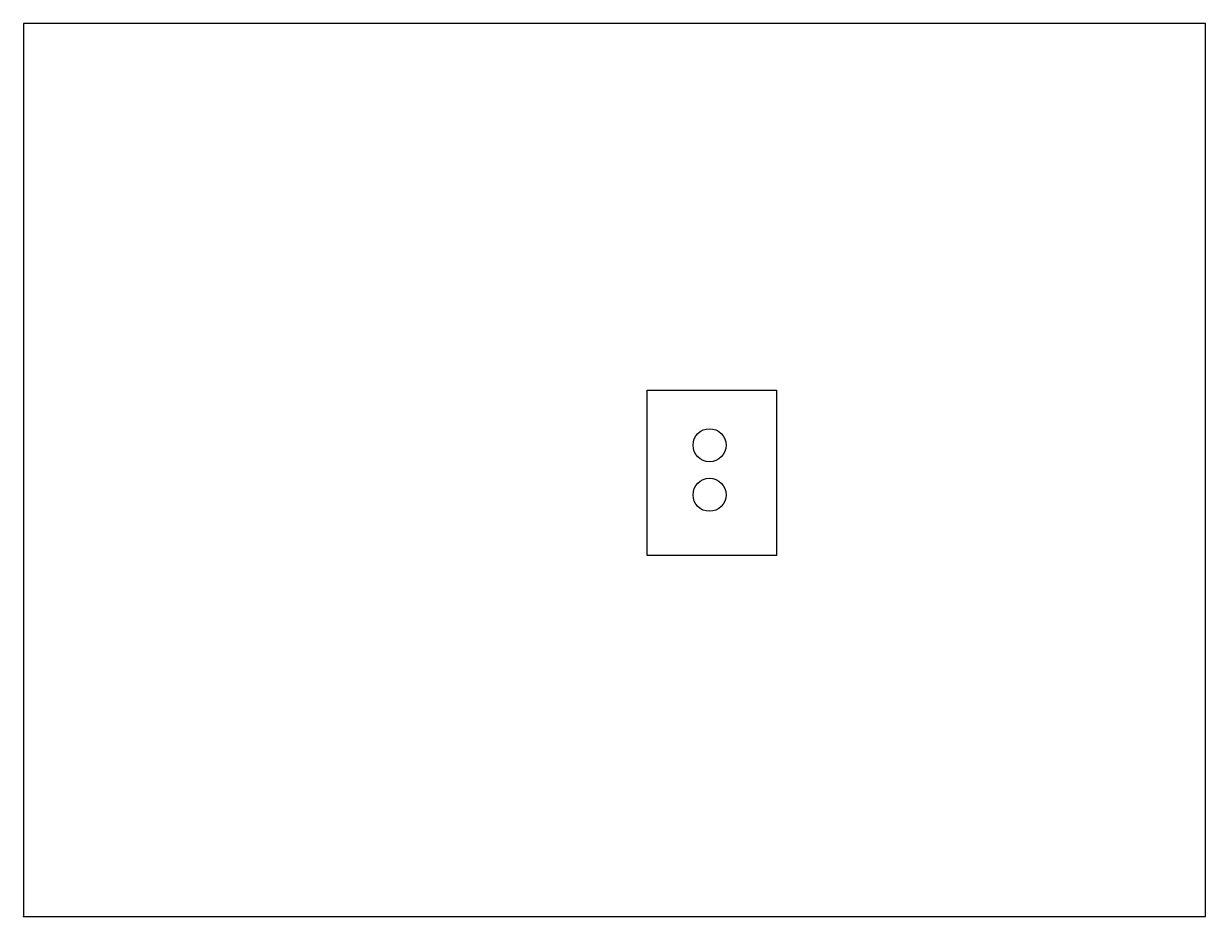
# Model space of a CAD drawing. Header units: millimetres. Extents: x 0 to 143, y 0 to 108.
import ezdxf

# ---------------------------------------------------------------- set-up
doc = ezdxf.new("R2010")
doc.units = ezdxf.units.MM
doc.header["$MEASUREMENT"] = 0
doc.layers.add('20250223-TopMiddle-1 v4_Sketch1', color=7, linetype='Continuous')

msp = doc.modelspace()

# ---------------------------------------------------------------- linework, layer by layer
at = {"layer": '20250223-TopMiddle-1 v4_Sketch1'}
for p, q in [((143, 108), (0, 108)), ((0, 108), (0, 0)), ((143, 0), (143, 108)), ((75.47, 63.64), (91.09, 63.64)), ((75.47, 43.66), (75.47, 63.64)), ((91.09, 63.64), (91.09, 43.66)), ((91.09, 43.66), (75.47, 43.66)), ((0, 0), (143, 0))]:
    msp.add_line(p, q, dxfattribs=at)
for centre in [(83, 57), (83, 51)]:
    msp.add_circle(centre, 2, dxfattribs=at)
msp.add_point((0, 0), dxfattribs=at)

doc.saveas('drawing.dxf')
